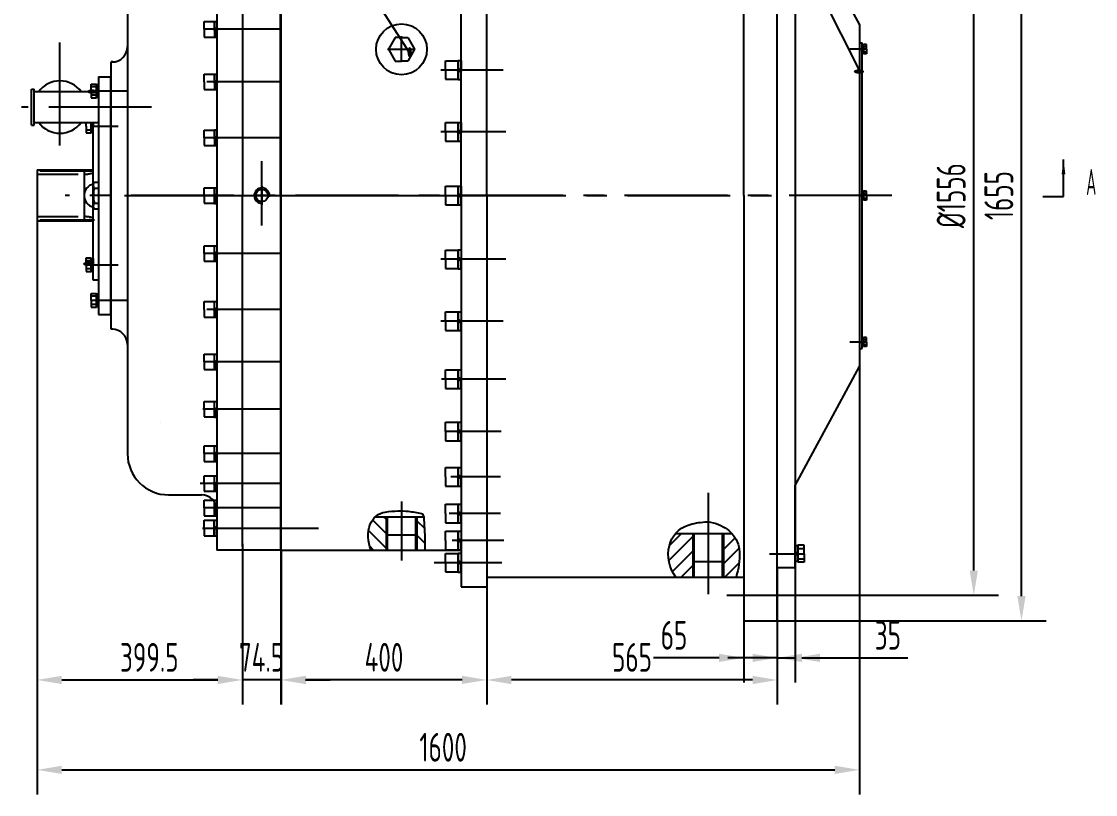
# Model space of a CAD drawing. Header units: millimetres. Extents: x -519 to 6201, y -152 to 4787.
# Drawn here: x 955 to 3045, y 2413 to 3918 of the extents above; entities that cross this region are included whole.
import ezdxf
from ezdxf.enums import TextEntityAlignment as Align

# ---------------------------------------------------------------- set-up
doc = ezdxf.new("R2010")
doc.units = ezdxf.units.MM
doc.header["$LTSCALE"] = 160
doc.linetypes.add('F', pattern=[0.75, 0.5, -0.25])
doc.linetypes.add('G', pattern=[2, 1.25, -0.25, 0.25, -0.25])
for name, color, linetype in [('01', 7, 'Continuous'), ('02', 1, 'Continuous'), ('04', 2, 'F'), ('05', 4, 'G'), ('08', 1, 'Continuous'), ('11', 3, 'Continuous')]:
    doc.layers.add(name, color=color, linetype=linetype)
doc.styles.get("Standard").update_dxf_attribs({"font": 'isocp', "width": 0.707, "bigfont": 'intecad.shx'})
doc.dimstyles.new('INTE', dxfattribs={"dimscale": 16, "dimtxt": 3.5, "dimasz": 3, "dimexe": 3, "dimexo": 0, "dimgap": 1, "dimtad": 1, "dimdec": 3, "dimdsep": 46, "dimtxsty": 'Standard', "dimcen": 0, "dimclrd": 1, "dimclre": 1, "dimclrt": 3, "dimaunit": 1, "dimadec": 0, "dimazin": 0, "dimtfac": 1, "dimtdec": 3, "dimtmove": 0, "dimatfit": 0, "dimfxl": 1, "dimarcsym": 0})

# ---------------------------------------------------------------- blocks, each defined once
blk = doc.blocks.new('*D19')
at = {"layer": '08', "color": 1, "lineweight": -2}
for p, q in [((2425.5, 4406.7), (2948.7, 4406.7)), ((2900.7, 2799.7), (2900.7, 4358.7)), ((2425.5, 2751.7), (2948.7, 2751.7))]:
    blk.add_line(p, q, dxfattribs=at)
at = {"layer": '08', "color": 1}
for points in [[(2892.7, 4358.7), (2908.7, 4358.7), (2900.7, 4406.7)], [(2892.7, 2799.7), (2908.7, 2799.7), (2900.7, 2751.7)]]:
    blk.add_solid(points, dxfattribs=at)
at = {"layer": 'Defpoints', "color": 0}
for p in [(2425.5, 4406.7), (2900.7, 4406.7), (2425.5, 2751.7)]:
    blk.add_point(p, dxfattribs=at)
at = {"layer": '08', "color": 3, "insert": (2856.7, 3579.2), "char_height": 56, "attachment_point": 5, "rotation": 90}
blk.add_mtext('1655', dxfattribs=at)
blk = doc.blocks.new('*D18')
at = {"layer": '08', "color": 1, "lineweight": -2}
for p, q in [((2446.6, 4357.1), (2855.9, 4357.1)), ((2807.9, 2849.3), (2807.9, 4309.1)), ((2443.9, 2801.3), (2855.9, 2801.3))]:
    blk.add_line(p, q, dxfattribs=at)
at = {"layer": '08', "color": 1}
for points in [[(2799.9, 4309.1), (2815.9, 4309.1), (2807.9, 4357.1)], [(2799.9, 2849.3), (2815.9, 2849.3), (2807.9, 2801.3)]]:
    blk.add_solid(points, dxfattribs=at)
at = {"layer": 'Defpoints', "color": 0}
for p in [(2446.6, 4357.1), (2807.9, 4357.1), (2443.9, 2801.3)]:
    blk.add_point(p, dxfattribs=at)
at = {"layer": '08', "color": 3, "insert": (2763.9, 3579.2), "char_height": 56, "attachment_point": 5, "rotation": 90}
blk.add_mtext('%%c1556', dxfattribs=at)
blk = doc.blocks.new('*U2')
at = {"layer": '01'}
for p, q in [((-15.1, 5), (-15.1, 0)), ((0, 5), (-15.1, 5)), ((-15.1, 0), (0, 0)), ((0, 0), (-2.9, 5)), ((0, 5), (2.9, 0)), ((0, 5), (15.1, 5)), ((15.1, 0), (0, 0)), ((15.1, 5), (15.1, 0))]:
    blk.add_line(p, q, dxfattribs=at)
at = {"layer": '05'}
blk.add_line((0, 7.1), (0, -2.1), dxfattribs=at)
blk = doc.blocks.new('*U4')
at = {"layer": '01'}
for p, q in [((-18.3, 6), (-18.3, 0)), ((0, 6), (-18.3, 6)), ((-18.3, 0), (0, 0)), ((0, 0), (-3.5, 6)), ((0, 6), (3.5, 0)), ((0, 6), (18.3, 6)), ((18.3, 0), (0, 0)), ((18.3, 6), (18.3, 0))]:
    blk.add_line(p, q, dxfattribs=at)
at = {"layer": '05'}
blk.add_line((0, 8.1), (0, -2.1), dxfattribs=at)
blk = doc.blocks.new('*U3')
at = {"layer": '01'}
for p, q in [((-15.1, 5), (-15.1, 0)), ((0, 5), (-15.1, 5)), ((-15.1, 0), (0, 0)), ((0, 0), (-2.9, 5)), ((0, 5), (2.9, 0)), ((0, 5), (15.1, 5)), ((15.1, 0), (0, 0)), ((15.1, 5), (15.1, 0))]:
    blk.add_line(p, q, dxfattribs=at)
at = {"layer": '05'}
blk.add_line((0, 7.1), (0, -2.1), dxfattribs=at)
blk = doc.blocks.new('*U5')
at = {"layer": '01'}
for p, q in [((0, 25.4), (-23, 12.2)), ((23, 12.2), (0, 25.4)), ((-23, 12.2), (-23, 0)), ((-23, -12.2), (-23, 0)), ((23, 0), (23, 12.2)), ((23, 0), (23, -12.2)), ((0, -25.4), (-23, -12.2)), ((23, -12.2), (0, -25.4))]:
    blk.add_line(p, q, dxfattribs=at)
at = {"layer": '05'}
for p, q in [((0, 27), (0, -26.6)), ((-24.7, 0), (25.5, 0))]:
    blk.add_line(p, q, dxfattribs=at)
blk = doc.blocks.new('*U8', base_point=(2121.2, 3828.9))
at = {"layer": '01'}
blk.add_circle((2121.2, 3828.9), 12, dxfattribs=at)
at = {"layer": '02'}
blk.add_arc((2121.2, 3828.9), 15, 260, 170, dxfattribs=at)
at = {"layer": '05'}
for p, q in [((2121.2, 3846.9), (2121.2, 3810.9)), ((2139.2, 3828.9), (2103.2, 3828.9))]:
    blk.add_line(p, q, dxfattribs=at)
blk = doc.blocks.new('*U10')
at = {"layer": '01'}
for p, q in [((-7.7, 2.6), (-7.7, 0)), ((0, 2.6), (-7.7, 2.6)), ((-7.7, 0), (0, 0)), ((0, 0), (-1.5, 2.6)), ((0, 2.6), (1.5, 0)), ((0, 2.6), (7.7, 2.6)), ((7.7, 0), (0, 0)), ((7.7, 2.6), (7.7, 0))]:
    blk.add_line(p, q, dxfattribs=at)
at = {"layer": '05'}
blk.add_line((0, 4.7), (0, -2.1), dxfattribs=at)
blk = doc.blocks.new('*D21')
at = {"layer": '08', "color": 1, "lineweight": -2}
for p, q in [((985.5, 3538.3), (985.5, 2588.5)), ((1385, 2889.2), (1385, 2588.5)), ((1033.5, 2636.5), (1337, 2636.5))]:
    blk.add_line(p, q, dxfattribs=at)
at = {"layer": '08', "color": 1}
for points in [[(1033.5, 2644.5), (1033.5, 2628.5), (985.5, 2636.5)], [(1337, 2644.5), (1337, 2628.5), (1385, 2636.5)]]:
    blk.add_solid(points, dxfattribs=at)
at = {"layer": 'Defpoints', "color": 0}
for p in [(985.5, 3538.3), (1385, 2889.2), (1385, 2636.5)]:
    blk.add_point(p, dxfattribs=at)
at = {"layer": '08', "color": 3, "insert": (1203.9, 2680.5), "char_height": 56, "attachment_point": 5}
blk.add_mtext('399.5', dxfattribs=at)
blk = doc.blocks.new('*D22')
at = {"layer": '08', "color": 1, "lineweight": -2}
for p, q in [((985.5, 3530), (985.5, 2413.5)), ((2585.5, 3246.7), (2585.5, 2413.5)), ((1033.5, 2461.5), (2537.5, 2461.5))]:
    blk.add_line(p, q, dxfattribs=at)
at = {"layer": '08', "color": 1}
for points in [[(1033.5, 2469.5), (1033.5, 2453.5), (985.5, 2461.5)], [(2537.5, 2469.5), (2537.5, 2453.5), (2585.5, 2461.5)]]:
    blk.add_solid(points, dxfattribs=at)
at = {"layer": 'Defpoints', "color": 0}
for p in [(985.5, 3530), (2585.5, 3246.7), (2585.5, 2461.5)]:
    blk.add_point(p, dxfattribs=at)
at = {"layer": '08', "color": 3, "insert": (1775.6, 2505.5), "char_height": 56, "attachment_point": 5}
blk.add_mtext('1600', dxfattribs=at)
blk = doc.blocks.new('*D23')
at = {"layer": '08', "color": 1, "lineweight": -2}
for p, q in [((2425.5, 2855.3), (2425.5, 2631.5)), ((2460.5, 2855.3), (2460.5, 2631.5)), ((2377.5, 2679.5), (2329.5, 2679.5)), ((2425.5, 2679.5), (2460.5, 2679.5)), ((2508.5, 2679.5), (2679.4, 2679.5))]:
    blk.add_line(p, q, dxfattribs=at)
at = {"layer": '08', "color": 1}
for points in [[(2377.5, 2687.5), (2377.5, 2671.5), (2425.5, 2679.5)], [(2508.5, 2687.5), (2508.5, 2671.5), (2460.5, 2679.5)]]:
    blk.add_solid(points, dxfattribs=at)
at = {"layer": 'Defpoints', "color": 0}
for p in [(2425.5, 2855.3), (2460.5, 2855.3), (2425.5, 2679.5)]:
    blk.add_point(p, dxfattribs=at)
at = {"layer": '08', "color": 3, "insert": (2640.8, 2723.5), "char_height": 56, "attachment_point": 5}
blk.add_mtext('35', dxfattribs=at)
blk = doc.blocks.new('*D24')
at = {"layer": '08', "color": 1, "lineweight": -2}
for p, q in [((2360.5, 2751.7), (2360.5, 2631.5)), ((2425.5, 2751.7), (2425.5, 2631.5)), ((2312.5, 2679.5), (2184.9, 2679.5)), ((2425.5, 2679.5), (2360.5, 2679.5)), ((2473.5, 2679.5), (2521.5, 2679.5))]:
    blk.add_line(p, q, dxfattribs=at)
at = {"layer": '08', "color": 1}
for points in [[(2312.5, 2687.5), (2312.5, 2671.5), (2360.5, 2679.5)], [(2473.5, 2687.5), (2473.5, 2671.5), (2425.5, 2679.5)]]:
    blk.add_solid(points, dxfattribs=at)
at = {"layer": 'Defpoints', "color": 0}
for p in [(2360.5, 2751.7), (2425.5, 2751.7), (2360.5, 2679.5)]:
    blk.add_point(p, dxfattribs=at)
at = {"layer": '08', "color": 3, "insert": (2224.7, 2723.5), "char_height": 56, "attachment_point": 5}
blk.add_mtext('65', dxfattribs=at)
blk = doc.blocks.new('*D25')
at = {"layer": '08', "color": 1, "lineweight": -2}
for p, q in [((1860.5, 2817.9), (1860.5, 2588.4)), ((2425.5, 2751.7), (2425.5, 2588.4)), ((2377.5, 2636.4), (1908.5, 2636.4))]:
    blk.add_line(p, q, dxfattribs=at)
at = {"layer": '08', "color": 1}
for points in [[(1908.5, 2644.4), (1908.5, 2628.4), (1860.5, 2636.4)], [(2377.5, 2644.4), (2377.5, 2628.4), (2425.5, 2636.4)]]:
    blk.add_solid(points, dxfattribs=at)
at = {"layer": 'Defpoints', "color": 0}
for p in [(1860.5, 2817.9), (2425.5, 2751.7), (1860.5, 2636.4)]:
    blk.add_point(p, dxfattribs=at)
at = {"layer": '08', "color": 3, "insert": (2143, 2680.4), "char_height": 56, "attachment_point": 5}
blk.add_mtext('565', dxfattribs=at)
blk = doc.blocks.new('*D26')
at = {"layer": '08', "color": 1, "lineweight": -2}
for p, q in [((1460.5, 2889.2), (1460.5, 2588.6)), ((1860.5, 2817.9), (1860.5, 2588.6)), ((1812.5, 2636.6), (1508.5, 2636.6))]:
    blk.add_line(p, q, dxfattribs=at)
at = {"layer": '08', "color": 1}
for points in [[(1508.5, 2644.6), (1508.5, 2628.6), (1460.5, 2636.6)], [(1812.5, 2644.6), (1812.5, 2628.6), (1860.5, 2636.6)]]:
    blk.add_solid(points, dxfattribs=at)
at = {"layer": 'Defpoints', "color": 0}
for p in [(1460.5, 2889.2), (1860.5, 2817.9), (1460.5, 2636.6)]:
    blk.add_point(p, dxfattribs=at)
at = {"layer": '08', "color": 3, "insert": (1660.5, 2680.6), "char_height": 56, "attachment_point": 5}
blk.add_mtext('400', dxfattribs=at)
blk = doc.blocks.new('*D27')
at = {"layer": '08', "color": 1, "lineweight": -2}
for p, q in [((1385, 2889.2), (1385, 2588.5)), ((1459.5, 2889.2), (1459.5, 2588.5)), ((1337, 2636.5), (1289, 2636.5)), ((1459.5, 2636.5), (1385, 2636.5)), ((1507.5, 2636.5), (1555.5, 2636.5))]:
    blk.add_line(p, q, dxfattribs=at)
at = {"layer": '08', "color": 1}
for points in [[(1337, 2644.5), (1337, 2628.5), (1385, 2636.5)], [(1507.5, 2644.5), (1507.5, 2628.5), (1459.5, 2636.5)]]:
    blk.add_solid(points, dxfattribs=at)
at = {"layer": 'Defpoints', "color": 0}
for p in [(1385, 2889.2), (1459.5, 2889.2), (1385, 2636.5)]:
    blk.add_point(p, dxfattribs=at)
at = {"layer": '08', "color": 3, "insert": (1422.2, 2680.5), "char_height": 56, "attachment_point": 5}
blk.add_mtext('74.5', dxfattribs=at)

msp = doc.modelspace()

# ---------------------------------------------------------------- hatches: boundary and pattern name
at = {"layer": '02', "linetype": 'Continuous'}
h = msp.add_hatch(dxfattribs=at)
h.set_pattern_fill('_USER', color=1, scale=0.1, angle=135, style=0, pattern_type=0)
h.set_pattern_definition([(135, (5253.11368, 1458.06008), (-0.0707106781, -0.0707106781), [])])
h.paths.add_polyline_path([(1129.9895, 3375.5221), (1128.4895, 3375.5221), (1128.4895, 3348.0221), (1129.9895, 3348.0221)])
h.paths.add_polyline_path([(1128.4895, 3375.5221), (1129.9895, 3375.5221), (1129.9895, 3579.2346), (1128.4895, 3579.2346)])
h.paths.add_polyline_path([(1128.4895, 3579.2346), (1129.9895, 3579.2346), (1129.9895, 3782.9471), (1128.4895, 3782.9471)])
h.paths.add_polyline_path([(1128.4895, 3782.9471), (1129.9895, 3782.9471), (1129.9895, 3810.4471), (1128.4895, 3810.4471)])
h = msp.add_hatch(dxfattribs=at)
h.set_pattern_fill('_USER', color=1, scale=0.1, angle=135, style=0, pattern_type=0)
h.set_pattern_definition([(135, (5253.11368, 2029.86103), (-0.0707106781, -0.0707106781), [])])
h.paths.add_polyline_path([(1128.4895, 3444.5355), (1129.9895, 3444.5355), (1129.9895, 3579.5355), (1128.4895, 3579.5355)])
h.paths.add_polyline_path([(1128.4895, 3414.5355), (1129.9895, 3414.5355), (1129.9895, 3444.5355), (1128.4895, 3444.5355)])
h.paths.add_polyline_path([(1128.4895, 3579.5355), (1129.9895, 3579.5355), (1129.9895, 3714.5355), (1128.4895, 3714.5355)])
h.paths.add_polyline_path([(1128.4895, 3714.5355), (1129.9895, 3714.5355), (1129.9895, 3744.5355), (1128.4895, 3744.5355)])
h = msp.add_hatch(dxfattribs=at)
h.set_pattern_fill('_USER', color=1, scale=20, angle=135, style=0, pattern_type=0)
h.set_pattern_definition([(135, (0, 117.064), (-14.14214, -14.14214), [])])
h.paths.add_polyline_path([(1664.4895, 2954.1096), (1643.7149, 2954.1096, 0.120039984), (1633.9006, 2939.5937, 0.196009779), (1635.4895, 2889.2346), (1664.4895, 2889.2346), (1664.4895, 2919.2346)])
h.paths.add_polyline_path([(1737.9339, 2954.0962, 0.00033793), (1737.9329, 2954.1096), (1724.4895, 2954.1096), (1724.4895, 2919.2346), (1724.4895, 2889.2346), (1739.8539, 2889.2346, 0.009486336), (1739.9063, 2907.535, 0.013114993)])
h = msp.add_hatch(dxfattribs=at)
h.set_pattern_fill('_USER', color=1, scale=20, angle=45, style=0, pattern_type=0)
h.set_pattern_definition([(45, (0, 117.064), (-14.14214, 14.14214), [])])
h.paths.add_polyline_path([(2321.046, 2866.7346), (2321.046, 2836.7346), (2345.4488, 2836.7346, 0.085381617), (2352.0213, 2885.9467, 0.179709076), (2337.1764, 2921.7346), (2337.1764, 2921.7346), (2321.046, 2921.7346)])
h.paths.add_polyline_path([(2228.2643, 2836.7346), (2261.046, 2836.7346), (2261.046, 2866.7346), (2261.046, 2921.7346), (2227.8196, 2921.7346, 0.12238734), (2215.6321, 2898.0579, 0.220977366)])

# ---------------------------------------------------------------- linework, layer by layer
at = {"layer": '01', "color": 7, "linetype": 'Continuous'}
for p, q in [((2360.4895, 3579.2346), (2360.4895, 4406.7346)), ((2425.4895, 3579.2346), (2425.4895, 4406.7346)), ((1810.4895, 3579.2346), (1810.4895, 4340.5846)), ((1860.4895, 3579.2346), (1860.4895, 4340.5846)), ((1459.4895, 3579.2346), (1459.4895, 4269.2346)), ((1460.4895, 3579.2346), (1460.4895, 4269.2346)), ((1129.9895, 3579.2346), (1129.9895, 3839.2346)), ((1132.6645, 3839.2346), (1129.9895, 3839.2346)), ((974.9895, 3786.4859), (979.9895, 3786.4859)), ((974.9895, 3716.4859), (974.9895, 3786.4859)), ((979.9895, 3716.4859), (979.9895, 3786.4859)), ((979.9895, 3781.4859), (1090.8895, 3781.4859)), ((1129.9895, 3579.5355), (1129.9895, 3757.9385)), ((1129.9895, 3685.898), (1129.9895, 3744.5355)), ((979.9895, 3721.4859), (1104.9895, 3721.4859)), ((1094.9895, 3579.5355), (1094.9895, 3721.4859)), ((974.9895, 3716.4859), (979.9895, 3716.4859)), ((985.4895, 3629.1155), (985.4895, 3529.9555)), ((1096.9251, 3605.2346), (1094.9895, 3602.6941)), ((1094.9895, 3555.7751), (1094.9895, 3602.6941)), ((1096.9251, 3605.2346), (1104.9895, 3605.2346)), ((1097.3689, 3593.9694), (1104.9895, 3593.9694)), ((1094.9895, 3414.5355), (1094.9895, 3579.5355)), ((1129.9895, 3414.5355), (1129.9895, 3579.5355)), ((1129.9895, 3319.2346), (1129.9895, 3579.2346)), ((1459.4895, 3579.2346), (1459.4895, 2889.2346)), ((1460.4895, 2889.2346), (1460.4895, 3579.2346)), ((1810.4895, 3579.2346), (1810.4895, 2817.8846)), ((1860.4895, 3579.2346), (1860.4895, 2817.8846)), ((2360.4895, 3579.2346), (2360.4895, 2751.7346)), ((2425.4895, 2751.7346), (2425.4895, 3579.2346)), ((1096.9251, 3553.2346), (1094.9895, 3555.7751)), ((1096.9251, 3553.2346), (1104.9895, 3553.2346)), ((1097.2211, 3564.4997), (1104.9895, 3564.4997)), ((1129.9895, 3401.9271), (1129.9895, 3436.5355)), ((1104.9895, 3414.5355), (1094.9895, 3414.5355)), ((1132.6645, 3319.2346), (1129.9895, 3319.2346)), ((1643.7149, 2954.1096), (1737.9329, 2954.1096)), ((1666.9895, 2954.1096), (1666.9895, 2919.2346)), ((1721.9895, 2954.1096), (1721.9895, 2919.2346)), ((1459.4895, 2908.6096), (1460.4895, 2908.6096)), ((1459.4895, 2908.6096), (1460.4895, 2908.6096)), ((1459.4895, 2908.6096), (1460.4895, 2908.6096)), ((1459.4895, 2908.6096), (1460.4895, 2908.6096)), ((1460.4895, 2889.2346), (1460.4895, 2908.6096)), ((1460.4895, 2889.2346), (1460.4895, 2908.6096)), ((1459.4895, 2889.2346), (1335.4895, 2889.2346)), ((1460.4895, 2889.2346), (1810.4895, 2889.2346)), ((1460.4895, 2889.2346), (1810.4895, 2889.2346)), ((1460.4895, 2889.2346), (1810.4895, 2889.2346)), ((1860.4895, 2899.8596), (1860.4895, 2819.2346)), ((1860.4895, 2836.7346), (2360.4895, 2836.7346)), ((1860.4895, 2836.7346), (2360.4895, 2836.7346)), ((1860.4895, 2836.7346), (2360.4895, 2836.7346)), ((1810.4895, 2817.8846), (1860.4895, 2817.8846)), ((1810.4895, 2817.8846), (1860.4895, 2817.8846)), ((2360.4895, 2751.7346), (2425.4895, 2751.7346))]:
    msp.add_line(p, q, dxfattribs=at)
at = {"layer": '01'}
for p, q in [((2460.4895, 4303.1956), (2460.4895, 3579.2346)), ((1335.4895, 4269.2346), (1335.4895, 2889.2346)), ((1385.4895, 4269.2346), (1385.4895, 3579.2346)), ((2460.4895, 4143.1956), (2585.4895, 3911.7346)), ((1161.4895, 4082.1346), (1161.4895, 3076.7346)), ((1310.4895, 3902.8245), (1310.4895, 3917.8245)), ((1310.4895, 3917.8245), (1330.4895, 3917.8245)), ((1330.4895, 3917.8245), (1330.4895, 3902.8245)), ((2585.4895, 3911.7346), (2585.4895, 3246.7346)), ((2585.4895, 3911.7346), (2585.4895, 3246.7346)), ((1310.4895, 3902.8245), (1310.4895, 3887.8245)), ((1310.4895, 3887.8245), (1330.4895, 3887.8245)), ((2585.4895, 3876.7346), (2590.4895, 3876.7346)), ((2588.4895, 3876.7346), (2590.4895, 3876.7346)), ((2590.4895, 3281.7346), (2590.4895, 3876.7346)), ((2593.0895, 3873.1196), (2593.0895, 3864.2346)), ((2599.4895, 3873.1196), (2593.0895, 3873.1196)), ((2593.0895, 3869.2346), (2599.4895, 3869.2346)), ((2599.4895, 3864.2346), (2599.4895, 3873.1196)), ((2593.0895, 3855.3496), (2593.0895, 3864.2346)), ((2593.0895, 3859.2346), (2599.4895, 3859.2346)), ((2599.4895, 3855.3496), (2593.0895, 3855.3496)), ((2599.4895, 3864.2346), (2599.4895, 3855.3496)), ((1132.6645, 3839.2346), (1132.6645, 3839.2346)), ((1780.4895, 3823.5652), (1780.4895, 3841.5652)), ((1780.4895, 3841.5652), (1804.4895, 3841.5652)), ((1804.4895, 3841.5652), (1804.4895, 3823.5652)), ((1804.4895, 3835.5652), (1804.4895, 3823.5652)), ((1104.9895, 3810.4471), (1104.9895, 3348.0221)), ((1104.9895, 3810.4471), (1129.9895, 3810.4471)), ((1310.4895, 3815.6975), (1330.4895, 3815.6975)), ((1310.4895, 3800.6975), (1310.4895, 3815.6975)), ((1330.4895, 3815.6975), (1330.4895, 3800.6975)), ((1780.4895, 3823.5652), (1780.4895, 3805.5652)), ((1780.4895, 3805.5652), (1804.4895, 3805.5652)), ((1804.4895, 3811.5652), (1804.4895, 3823.5652)), ((1804.4895, 3805.5652), (1804.4895, 3823.5652)), ((1090.8895, 3782.9471), (1090.8895, 3796.3221)), ((1090.8895, 3796.3221), (1100.8895, 3796.3221)), ((1100.8895, 3790.9471), (1090.8895, 3790.9471)), ((1090.8895, 3782.9471), (1090.8895, 3769.5721)), ((1100.8895, 3796.3221), (1100.8895, 3782.9471)), ((1100.8895, 3782.9471), (1100.8895, 3795.1471)), ((1100.8895, 3795.1471), (1104.9895, 3795.1471)), ((1100.8895, 3782.9471), (1104.9895, 3785.3142)), ((1104.9895, 3782.9471), (1100.8895, 3780.5799)), ((1100.8895, 3782.9471), (1100.8895, 3770.7471)), ((1100.8895, 3769.5721), (1100.8895, 3782.9471)), ((1104.9895, 3795.1471), (1104.9895, 3782.9471)), ((1104.9895, 3770.7471), (1104.9895, 3782.9471)), ((1310.4895, 3800.6975), (1310.4895, 3785.6975)), ((1310.4895, 3785.6975), (1330.4895, 3785.6975)), ((1100.8895, 3774.9471), (1090.8895, 3774.9471)), ((1090.8895, 3769.5721), (1100.8895, 3769.5721)), ((1100.8895, 3770.7471), (1104.9895, 3770.7471)), ((1080.8895, 3714.5355), (1080.8895, 3721.4859)), ((1090.8895, 3721.4859), (1090.8895, 3714.5355)), ((1090.8895, 3714.5355), (1090.8895, 3721.4859)), ((1094.9895, 3721.4859), (1094.9895, 3714.5355)), ((1780.4895, 3703.3161), (1780.4895, 3721.3161)), ((1780.4895, 3721.3161), (1804.4895, 3721.3161)), ((1804.4895, 3721.3161), (1804.4895, 3703.3161)), ((1080.8895, 3714.5355), (1080.8895, 3701.1605)), ((1090.8895, 3706.5355), (1080.8895, 3706.5355)), ((1080.8895, 3701.1605), (1090.8895, 3701.1605)), ((1094.9895, 3714.5355), (1090.8895, 3716.9026)), ((1090.8895, 3714.5355), (1090.8895, 3702.3355)), ((1090.8895, 3701.1605), (1090.8895, 3714.5355)), ((1090.8895, 3714.5355), (1094.9895, 3712.1684)), ((1090.8895, 3702.3355), (1094.9895, 3702.3355)), ((1094.9895, 3702.3355), (1094.9895, 3714.5355)), ((1310.4895, 3691.8525), (1310.4895, 3706.8525)), ((1310.4895, 3706.8525), (1330.4895, 3706.8525)), ((1330.4895, 3706.8525), (1330.4895, 3691.8525)), ((1780.4895, 3703.3161), (1780.4895, 3685.3161)), ((1804.4895, 3715.3161), (1804.4895, 3703.3161)), ((1804.4895, 3691.3161), (1804.4895, 3703.3161)), ((1804.4895, 3685.3161), (1804.4895, 3703.3161)), ((1310.4895, 3691.8525), (1310.4895, 3676.8525)), ((1780.4895, 3685.3161), (1804.4895, 3685.3161)), ((1310.4895, 3676.8525), (1330.4895, 3676.8525)), ((985.4895, 3629.1155), (1093.8145, 3629.1155)), ((1310.4895, 3579.2346), (1310.4895, 3594.2346)), ((1310.4895, 3594.2346), (1330.4895, 3594.2346)), ((1310.4895, 3594.2346), (1330.4895, 3594.2346)), ((1310.4895, 3579.2346), (1310.4895, 3594.2346)), ((1330.4895, 3594.2346), (1330.4895, 3579.2346)), ((1330.4895, 3594.2346), (1330.4895, 3579.2346)), ((1335.4895, 3595.9996), (1335.4895, 3579.2346)), ((1335.4895, 3595.9996), (1335.4895, 3579.2346)), ((1780.4895, 3579.2346), (1780.4895, 3597.2346)), ((1780.4895, 3597.2346), (1804.4895, 3597.2346)), ((1804.4895, 3597.2346), (1804.4895, 3579.2346)), ((1310.4895, 3579.2346), (1310.4895, 3564.2346)), ((1310.4895, 3579.2346), (1310.4895, 3564.2346)), ((1330.4895, 3564.2346), (1330.4895, 3579.2346)), ((1330.4895, 3564.2346), (1330.4895, 3579.2346)), ((1335.4895, 3562.4696), (1335.4895, 3579.2346)), ((1335.4895, 3562.4696), (1335.4895, 3579.2346)), ((1384.9895, 2896.0083), (1384.9895, 3579.2346)), ((1780.4895, 3579.2346), (1780.4895, 3561.2346)), ((1804.4895, 3591.2346), (1804.4895, 3579.2346)), ((1804.4895, 3567.2346), (1804.4895, 3579.2346)), ((1804.4895, 3561.2346), (1804.4895, 3579.2346)), ((2460.4895, 3579.2346), (2460.4895, 2855.2736)), ((2599.4895, 3588.1196), (2593.0895, 3588.1196)), ((2593.0895, 3588.1196), (2593.0895, 3579.2346)), ((2593.0895, 3584.2346), (2599.4895, 3584.2346)), ((2593.0895, 3570.3496), (2593.0895, 3579.2346)), ((2593.0895, 3574.2346), (2599.4895, 3574.2346)), ((2599.4895, 3579.2346), (2599.4895, 3588.1196)), ((2599.4895, 3579.2346), (2599.4895, 3570.3496)), ((2942.4532, 3577.6302), (2982.4532, 3577.6302)), ((1310.4895, 3564.2346), (1330.4895, 3564.2346)), ((1310.4895, 3564.2346), (1330.4895, 3564.2346)), ((1780.4895, 3561.2346), (1804.4895, 3561.2346)), ((2599.4895, 3570.3496), (2593.0895, 3570.3496)), ((985.4895, 3529.9555), (1093.8145, 3529.9555)), ((1310.4895, 3466.6163), (1310.4895, 3481.6163)), ((1310.4895, 3481.6163), (1330.4895, 3481.6163)), ((1780.4895, 3455.153), (1780.4895, 3473.153)), ((1780.4895, 3473.153), (1804.4895, 3473.153)), ((1804.4895, 3473.153), (1804.4895, 3455.153)), ((1080.8895, 3444.5355), (1080.8895, 3457.9105)), ((1080.8895, 3457.9105), (1090.8895, 3457.9105)), ((1090.8895, 3452.5355), (1080.8895, 3452.5355)), ((1090.8895, 3457.9105), (1090.8895, 3444.5355)), ((1090.8895, 3444.5355), (1090.8895, 3456.7355)), ((1090.8895, 3456.7355), (1094.9895, 3456.7355)), ((1094.9895, 3456.7355), (1094.9895, 3444.5355)), ((1310.4895, 3466.6163), (1310.4895, 3451.6163)), ((1310.4895, 3451.6163), (1330.4895, 3451.6163)), ((1330.4895, 3451.6163), (1330.4895, 3466.6163)), ((1780.4895, 3455.153), (1780.4895, 3437.153)), ((1804.4895, 3467.153), (1804.4895, 3455.153)), ((1804.4895, 3443.153), (1804.4895, 3455.153)), ((1804.4895, 3437.153), (1804.4895, 3455.153)), ((1080.8895, 3444.5355), (1080.8895, 3431.1605)), ((1090.8895, 3436.5355), (1080.8895, 3436.5355)), ((1080.8895, 3431.1605), (1090.8895, 3431.1605)), ((1090.8895, 3444.5355), (1094.9895, 3446.9026)), ((1090.8895, 3431.1605), (1090.8895, 3444.5355)), ((1090.8895, 3444.5355), (1090.8895, 3432.3355)), ((1094.9895, 3444.5355), (1090.8895, 3442.1684)), ((1090.8895, 3432.3355), (1094.9895, 3432.3355)), ((1094.9895, 3432.3355), (1094.9895, 3444.5355)), ((1780.4895, 3437.153), (1804.4895, 3437.153)), ((1090.8895, 3388.8971), (1100.8895, 3388.8971)), ((1090.8895, 3375.5221), (1090.8895, 3388.8971)), ((1100.8895, 3388.8971), (1100.8895, 3375.5221)), ((1100.8895, 3387.7221), (1104.9895, 3387.7221)), ((1100.8895, 3375.5221), (1100.8895, 3387.7221)), ((1104.9895, 3387.7221), (1104.9895, 3375.5221)), ((1100.8895, 3383.5221), (1090.8895, 3383.5221)), ((1090.8895, 3375.5221), (1090.8895, 3362.1471)), ((1100.8895, 3367.5221), (1090.8895, 3367.5221)), ((1104.9895, 3375.5221), (1100.8895, 3377.8892)), ((1100.8895, 3375.5221), (1104.9895, 3373.1549)), ((1100.8895, 3375.5221), (1100.8895, 3363.3221)), ((1100.8895, 3362.1471), (1100.8895, 3375.5221)), ((1104.9895, 3363.3221), (1104.9895, 3375.5221)), ((1310.4895, 3372.7713), (1330.4895, 3372.7713)), ((1310.4895, 3357.7713), (1310.4895, 3372.7713)), ((1090.8895, 3362.1471), (1100.8895, 3362.1471)), ((1100.8895, 3363.3221), (1104.9895, 3363.3221)), ((1104.9895, 3348.0221), (1129.9895, 3348.0221)), ((1310.4895, 3357.7713), (1310.4895, 3342.7713)), ((1330.4895, 3342.7713), (1330.4895, 3357.7713)), ((1780.4895, 3334.9039), (1780.4895, 3352.9039)), ((1780.4895, 3352.9039), (1804.4895, 3352.9039)), ((1804.4895, 3352.9039), (1804.4895, 3334.9039)), ((1804.4895, 3346.9039), (1804.4895, 3334.9039)), ((1310.4895, 3342.7713), (1330.4895, 3342.7713)), ((1780.4895, 3334.9039), (1780.4895, 3316.9039)), ((1804.4895, 3322.9039), (1804.4895, 3334.9039)), ((1804.4895, 3316.9039), (1804.4895, 3334.9039)), ((1132.6645, 3319.2346), (1132.6645, 3319.2346)), ((1780.4895, 3316.9039), (1804.4895, 3316.9039)), ((2599.4895, 3303.1196), (2593.0895, 3303.1196)), ((2593.0895, 3303.1196), (2593.0895, 3294.2346)), ((2599.4895, 3294.2346), (2599.4895, 3303.1196)), ((2585.4895, 3281.7346), (2590.4895, 3281.7346)), ((2593.0895, 3299.2346), (2599.4895, 3299.2346)), ((2593.0895, 3285.3496), (2593.0895, 3294.2346)), ((2593.0895, 3289.2346), (2599.4895, 3289.2346)), ((2599.4895, 3285.3496), (2593.0895, 3285.3496)), ((2599.4895, 3294.2346), (2599.4895, 3285.3496)), ((1310.4895, 3255.6444), (1310.4895, 3270.6444)), ((1310.4895, 3270.6444), (1330.4895, 3270.6444)), ((1310.4895, 3255.6444), (1310.4895, 3240.6444)), ((1310.4895, 3240.6444), (1330.4895, 3240.6444)), ((1330.4895, 3240.6444), (1330.4895, 3255.6444)), ((1780.4895, 3221.9559), (1780.4895, 3239.9559)), ((1780.4895, 3239.9559), (1804.4895, 3239.9559)), ((1804.4895, 3239.9559), (1804.4895, 3221.9559)), ((2460.4895, 3015.2736), (2585.4895, 3246.7346)), ((1780.4895, 3221.9559), (1780.4895, 3203.9559)), ((1804.4895, 3233.9559), (1804.4895, 3221.9559)), ((1804.4895, 3209.9559), (1804.4895, 3221.9559)), ((1804.4895, 3203.9559), (1804.4895, 3221.9559)), ((1780.4895, 3203.9559), (1804.4895, 3203.9559)), ((1310.4895, 3163.3385), (1310.4895, 3178.3385)), ((1310.4895, 3178.3385), (1330.4895, 3178.3385)), ((1310.4895, 3163.3385), (1310.4895, 3148.3385)), ((1330.4895, 3148.3385), (1330.4895, 3163.3385)), ((1310.4895, 3148.3385), (1330.4895, 3148.3385)), ((1780.4895, 3119.926), (1780.4895, 3137.926)), ((1780.4895, 3137.926), (1804.4895, 3137.926)), ((1804.4895, 3137.926), (1804.4895, 3119.926)), ((1780.4895, 3119.926), (1780.4895, 3101.926)), ((1804.4895, 3131.926), (1804.4895, 3119.926)), ((1804.4895, 3107.926), (1804.4895, 3119.926)), ((1804.4895, 3101.926), (1804.4895, 3119.926)), ((1780.4895, 3101.926), (1804.4895, 3101.926)), ((1310.4895, 3076.9867), (1310.4895, 3091.9867)), ((1310.4895, 3091.9867), (1330.4895, 3091.9867)), ((1310.4895, 3076.9867), (1310.4895, 3061.9867)), ((1330.4895, 3061.9867), (1330.4895, 3076.9867)), ((1310.4895, 3061.9867), (1330.4895, 3061.9867)), ((1310.4895, 3018.8256), (1310.4895, 3033.8256)), ((1310.4895, 3033.8256), (1330.4895, 3033.8256)), ((1310.4895, 3018.8256), (1310.4895, 3033.8256)), ((1310.4895, 3033.8256), (1330.4895, 3033.8256)), ((1780.4895, 3031.8519), (1780.4895, 3049.8519)), ((1780.4895, 3049.8519), (1804.4895, 3049.8519)), ((1780.4895, 3031.8519), (1780.4895, 3013.8519)), ((1804.4895, 3049.8519), (1804.4895, 3031.8519)), ((1804.4895, 3043.8519), (1804.4895, 3031.8519)), ((1804.4895, 3013.8519), (1804.4895, 3031.8519)), ((1804.4895, 3019.8519), (1804.4895, 3031.8519)), ((1310.4895, 3018.8256), (1310.4895, 3003.8256)), ((1310.4895, 3018.8256), (1310.4895, 3003.8256)), ((1330.4895, 3003.8256), (1330.4895, 3018.8256)), ((1330.4895, 3003.8256), (1330.4895, 3018.8256)), ((1780.4895, 3013.8519), (1804.4895, 3013.8519)), ((2460.4895, 2855.2736), (2460.4895, 3015.2736)), ((1241.4895, 2996.7346), (1305.4895, 2996.7346)), ((1310.4895, 3003.8256), (1330.4895, 3003.8256)), ((1310.4895, 3003.8256), (1330.4895, 3003.8256)), ((1310.4895, 2971.2111), (1310.4895, 2986.2111)), ((1310.4895, 2986.2111), (1330.4895, 2986.2111)), ((1310.4895, 2971.2111), (1310.4895, 2986.2111)), ((1310.4895, 2986.2111), (1330.4895, 2986.2111)), ((1310.4895, 2971.2111), (1310.4895, 2956.2111)), ((1310.4895, 2971.2111), (1310.4895, 2956.2111)), ((1330.4895, 2956.2111), (1330.4895, 2971.2111)), ((1330.4895, 2956.2111), (1330.4895, 2971.2111)), ((1780.4895, 2960.4098), (1780.4895, 2978.4098)), ((1780.4895, 2978.4098), (1804.4895, 2978.4098)), ((1804.4895, 2978.4098), (1804.4895, 2960.4098)), ((1804.4895, 2972.4098), (1804.4895, 2960.4098)), ((1310.3844, 2947.2346), (1330.3844, 2947.2346)), ((1310.3844, 2932.2346), (1310.3844, 2947.2346)), ((1310.4895, 2956.2111), (1330.4895, 2956.2111)), ((1310.4895, 2956.2111), (1330.4895, 2956.2111)), ((1330.3844, 2947.2346), (1330.3844, 2932.2346)), ((1335.3844, 2948.9996), (1335.3844, 2932.2346)), ((1780.4895, 2960.4098), (1780.4895, 2942.4098)), ((1804.4895, 2948.4098), (1804.4895, 2960.4098)), ((1804.4895, 2942.4098), (1804.4895, 2960.4098)), ((1310.3844, 2932.2346), (1310.3844, 2917.2346)), ((1330.3844, 2917.2346), (1330.3844, 2932.2346)), ((1335.3844, 2915.4696), (1335.3844, 2932.2346)), ((1780.4895, 2942.4098), (1804.4895, 2942.4098)), ((1780.4895, 2907.7704), (1780.4895, 2925.7704)), ((1780.4895, 2925.7704), (1804.4895, 2925.7704)), ((1804.4895, 2925.7704), (1804.4895, 2907.7704)), ((1310.3844, 2917.2346), (1330.3844, 2917.2346)), ((1664.4895, 2919.2346), (1724.4895, 2919.2346)), ((1664.4895, 2919.2346), (1664.4895, 2889.2346)), ((1724.4895, 2919.2346), (1724.4895, 2889.2346)), ((1780.4895, 2907.7704), (1780.4895, 2889.7704)), ((1804.4895, 2919.7704), (1804.4895, 2907.7704)), ((1804.4895, 2895.7704), (1804.4895, 2907.7704)), ((1804.4895, 2889.7704), (1804.4895, 2907.7704)), ((2227.8196, 2921.7346), (2337.1764, 2921.7346)), ((2263.546, 2921.7346), (2263.546, 2866.7346)), ((2318.546, 2921.7346), (2318.546, 2866.7346)), ((1384.9895, 2901.3721), (1384.9895, 2889.2346)), ((1780.4895, 2889.7704), (1804.4895, 2889.7704)), ((2465.4895, 2898.7291), (2465.4895, 2882.2541)), ((2477.9895, 2898.7291), (2465.4895, 2898.7291)), ((2465.4895, 2892.2541), (2477.9895, 2892.2541)), ((2477.9895, 2882.2541), (2477.9895, 2898.7291)), ((1780.4895, 2864.8596), (1780.4895, 2882.8596)), ((1780.4895, 2882.8596), (1804.4895, 2882.8596)), ((1780.4895, 2864.8596), (1780.4895, 2846.8596)), ((1804.4895, 2882.8596), (1804.4895, 2864.8596)), ((1804.4895, 2876.8596), (1804.4895, 2864.8596)), ((1804.4895, 2852.8596), (1804.4895, 2864.8596)), ((1804.4895, 2846.8596), (1804.4895, 2864.8596)), ((2261.046, 2866.7346), (2321.046, 2866.7346)), ((2261.046, 2866.7346), (2261.046, 2836.7346)), ((2321.046, 2866.7346), (2321.046, 2836.7346)), ((2465.4895, 2865.7791), (2465.4895, 2882.2541)), ((2465.4895, 2872.2541), (2477.9895, 2872.2541)), ((2477.9895, 2865.7791), (2465.4895, 2865.7791)), ((2477.9895, 2882.2541), (2477.9895, 2865.7791)), ((1780.4895, 2846.8596), (1804.4895, 2846.8596)), ((2425.4895, 2855.2736), (2460.4895, 2855.2736)), ((2425.4895, 2855.2736), (2460.4895, 2855.2736))]:
    msp.add_line(p, q, dxfattribs=at)
msp.add_circle((1694.4895, 3863.9166), 49.4436, dxfattribs=at)
for centre, radius, start, end in [((1131.4895, 3869.2346), 30, 270, 360), ((1131.4895, 3289.2346), 30, 0, 90), ((1241.4895, 3076.7346), 80, 180, 270), ((1305.4895, 2966.7346), 30, 360, 90)]:
    msp.add_arc(centre, radius, start, end, dxfattribs=at)
at = {"layer": '01', "color": 7, "linetype": 'Continuous'}
for centre, radius, start, end in [((1029.9895, 3751.4859), 51, 36.0318791, 143.9681209), ((1029.9895, 3751.4859), 51, 216.0318791, 323.9681209), ((1099.7721, 3579.2346), 22.7826, 102.1178681, 257.8821319), ((1143.2308, 3579.0041), 48.2418, 161.9278183, 197.497268), ((1103.4474, 3599.8502), 8.4576, 140.459107, 224.0531816), ((1103.6121, 3558.6953), 8.6334, 137.7541142, 219.235952)]:
    msp.add_arc(centre, radius, start, end, dxfattribs=at)
at = {"layer": '02'}
for p, q in [((1710.4781, 3856.1186), (1301.1621, 4498.6855)), ((2586.5932, 3820.624), (2248.4652, 4498.5333)), ((2982.4532, 3577.6302), (2982.4532, 3649.6302))]:
    msp.add_line(p, q, dxfattribs=at)
at = {"layer": '02', "color": 1, "linetype": 'Continuous'}
for p, q in [((1128.4895, 3810.4471), (1128.4895, 3348.0221)), ((1128.4895, 3744.5355), (1128.4895, 3414.5355)), ((1077.1645, 3629.1155), (1077.1645, 3529.9555)), ((1664.4895, 2954.1096), (1664.4895, 2919.2346)), ((1724.4895, 2954.1096), (1724.4895, 2919.2346)), ((1666.9895, 2919.2346), (1666.9895, 2889.2346)), ((1721.9895, 2919.2346), (1721.9895, 2889.2346)), ((2261.046, 2921.7346), (2261.046, 2866.7346)), ((2321.046, 2921.7346), (2321.046, 2866.7346)), ((2263.546, 2866.7346), (2263.546, 2836.7346)), ((2318.546, 2866.7346), (2318.546, 2836.7346))]:
    msp.add_line(p, q, dxfattribs=at)
at = {"layer": '02'}
for points, format in [([(2982.4532, 3649.6302, 0, 7.2, 0), (2982.4532, 3620.8302, 0, 0, 0)], "xyseb"), ([(1635.4895, 2889.2346, -0.196009779), (1633.9006, 2939.5937, -0.272209958), (1662.9931, 2963.2975, -0.029626542), (1687.4622, 2965.5774, -0.035905292), (1707.7335, 2964.8045, -0.024373361), (1733.6636, 2960.6565, -0.201074331), (1736.3874, 2958.7762, -0.125948725), (1737.9339, 2954.0962, -0.013114993), (1739.9063, 2907.535, -0.009486336), (1739.8539, 2889.2346, -0.007714942)], "xyb"), ([(2228.2643, 2836.7346, -0.220977366), (2215.6321, 2898.0579, -0.261058817), (2252.1271, 2937.8239, -0.06545863), (2284.7221, 2943.9849, -0.098879563), (2306.5831, 2940.8811, -0.055319074), (2324.3664, 2932.3198, -0.065786301), (2337.1764, 2921.7346, -0.179709127), (2352.0213, 2885.9467, -0.085381617), (2345.4488, 2836.7346, -0.033216763)], "xyb")]:
    msp.add_lwpolyline(points, format=format, dxfattribs=at)
at = {"layer": '04', "color": 2, "linetype": 'F'}
for p, q in [((985.4895, 3620.7855), (1075.4895, 3620.7855)), ((985.4895, 3538.2855), (1075.4895, 3538.2855))]:
    msp.add_line(p, q, dxfattribs=at)
at = {"layer": '04'}
msp.add_line((1226.4895, 3137.7346), (1226.4895, 3137.7346), dxfattribs=at)
at = {"layer": '04', "color": 2, "linetype": 'F'}
for centre, start, end in [((1077.8938, 3671.6118), 269.1779946, 289.6529557), ((1077.8938, 3487.4592), 70.3470443, 90.8220054)]:
    msp.add_arc(centre, 50.8315, start, end, dxfattribs=at)
at = {"layer": '05', "color": 4, "linetype": 'G'}
for p, q in [((1029.9895, 3676.9304), (1029.9895, 3887.2656)), ((1460.4895, 3902.8245), (1312.7498, 3902.8245)), ((2586.8679, 3864.2346), (2592.8657, 3864.2346)), ((2586.8679, 3864.2346), (2592.8657, 3864.2346)), ((1892.6591, 3823.5652), (1771.0015, 3823.5652)), ((1093.7069, 3782.9471), (1147.6223, 3782.9471)), ((1095.2257, 3782.9471), (1155.9755, 3782.9471)), ((1099.6358, 3782.9471), (1153.1047, 3782.9471)), ((1460.4895, 3800.6975), (1316.0391, 3800.6975)), ((1090.1358, 3714.5355), (1143.6047, 3714.5355)), ((1897.5504, 3703.3161), (1771.0015, 3703.3161)), ((1460.4895, 3691.8525), (1311.1052, 3691.8525)), ((991.25, 3627.1605), (1093.8145, 3627.1605)), ((2648.5414, 3579.2346), (1040.1958, 3579.2346)), ((1155.5369, 3579.2346), (1666.5832, 3579.2346)), ((1311.4975, 3579.2346), (1487.5392, 3579.2346)), ((1340.5602, 3579.2346), (1460.4895, 3579.2346)), ((1398.2726, 3579.2346), (1902.3953, 3579.2346)), ((1751.3073, 3578.8724), (1629.0021, 3578.8724)), ((1814.2726, 3579.2346), (2443.0864, 3579.2346)), ((2586.8679, 3579.2346), (2592.8657, 3579.2346)), ((2586.8679, 3579.2346), (2592.8657, 3579.2346)), ((991.25, 3531.9105), (1097.4721, 3531.9105)), ((1460.4895, 3466.6166), (1311.1052, 3466.6166)), ((1897.5504, 3455.153), (1771.0015, 3455.153)), ((1090.1358, 3444.5355), (1143.6047, 3444.5355)), ((1093.7069, 3375.5221), (1147.6223, 3375.5221)), ((1099.6358, 3375.5221), (1153.1047, 3375.5221)), ((1460.4895, 3357.7716), (1316.0391, 3357.7716)), ((1892.6591, 3334.9039), (1771.0015, 3334.9039)), ((2586.8679, 3294.2346), (2592.8657, 3294.2346)), ((2586.8679, 3294.2346), (2592.8657, 3294.2346)), ((2586.8679, 3294.2346), (2592.8657, 3294.2346)), ((1460.4895, 3255.6446), (1312.7498, 3255.6446)), ((1897.5504, 3221.9559), (1772.6048, 3221.9559)), ((1460.4895, 3163.3388), (1307.8159, 3163.3388)), ((1888.2557, 3119.926), (1780.6214, 3119.926)), ((1460.4895, 3077.3225), (1311.1032, 3076.9215)), ((1887.2385, 3031.8519), (1790.2414, 3031.8519)), ((1460.4895, 3018.8256), (1302.8819, 3018.8256)), ((1460.4895, 3018.8256), (1302.8819, 3018.8256)), ((2291.046, 3000.6509), (2291.046, 2803.3886)), ((1460.4895, 2971.2111), (1309.4605, 2971.2111)), ((1460.4895, 2971.2111), (1309.4605, 2971.2111)), ((1694.4895, 2984.0505), (1694.4895, 2868.7969)), ((1887.2385, 2960.4098), (1787.0347, 2960.4098)), ((1311.4975, 2932.2346), (1487.5392, 2932.2346)), ((1340.5602, 2932.2346), (1460.4895, 2932.2346)), ((1427.4024, 2932.2346), (1533.219, 2932.2346)), ((1893.8435, 2907.7704), (1792.9665, 2907.7704)), ((1758.4396, 2864.8596), (1889.5159, 2864.8596)), ((1765.844, 2864.8596), (1884.8478, 2864.8596)), ((1802.0351, 2864.8596), (1871.494, 2864.8596)), ((1802.0351, 2864.8596), (1871.494, 2864.8596)), ((2410.4115, 2882.2541), (2477.7885, 2882.2541)), ((2327.5789, 2801.3346), (2443.8722, 2801.3346))]:
    msp.add_line(p, q, dxfattribs=at)
at = {"layer": '05'}
for p, q in [((2599.5545, 3864.2346), (2566.5407, 3864.2346)), ((1089.3246, 3782.9471), (1160.9384, 3782.9471)), ((1098.7929, 3782.9471), (1107.0852, 3782.9471)), ((1208.5044, 3751.4859), (955.2657, 3751.4859)), ((1088.7929, 3714.5355), (1097.0852, 3714.5355)), ((1422.9895, 3520.7747), (1422.9895, 3645.9921)), ((1307.3371, 3579.2346), (1363.4318, 3579.2346)), ((2599.5545, 3579.2346), (2566.5407, 3579.2346)), ((1088.7929, 3444.5355), (1097.0852, 3444.5355)), ((1089.3246, 3375.5221), (1160.9384, 3375.5221)), ((1098.7929, 3375.5221), (1107.0852, 3375.5221)), ((2599.5545, 3294.2346), (2566.5407, 3294.2346)), ((1307.3371, 2932.2346), (1363.4318, 2932.2346))]:
    msp.add_line(p, q, dxfattribs=at)
at = {"layer": '05', "color": 4, "linetype": 'G'}
for centre, start, end in [((1087.6558, 3642.4074), 268.1543992, 299.3870559), ((1087.6558, 3516.6636), 60.6129441, 91.8456008)]:
    msp.add_arc(centre, 15.2548, start, end, dxfattribs=at)

# ---------------------------------------------------------------- block references
at = {"layer": '01', "xscale": -1, "rotation": 90}
for p in [(1335.4895, 3902.8245), (1335.4895, 3800.6975), (1335.4895, 3691.8525), (1335.4895, 3579.2346)]:
    msp.add_blockref('*U2', p, dxfattribs=at)
at = {"layer": '01'}
for name, p, rotation in [('*U5', (1694.4895, 3863.9166), 90), ('*U2', (1335.4895, 3579.2346), 90), ('*U2', (1335.4895, 3466.6163), 90), ('*U2', (1335.4895, 3357.7713), 90), ('*U2', (1335.4895, 3255.6444), 90), ('*U2', (1335.4895, 3163.3385), 90), ('*U2', (1335.4895, 3076.9867), 90), ('*U2', (1335.4895, 3018.8256), 89.99999999999993), ('*U2', (1335.4895, 3018.8256), 90), ('*U2', (1335.4895, 2971.2111), 89.99999999999993), ('*U2', (1335.4895, 2971.2111), 90), ('*U2', (1335.3844, 2932.2346), 89.99999999999993)]:
    msp.add_blockref(name, p, dxfattribs=dict(at, rotation=rotation))
at = {"layer": '04', "xscale": -1}
for name, p, rotation in [('*U4', (1810.4895, 3823.5652), 90), ('*U4', (1810.4895, 3703.3161), 90), ('*U4', (1810.4895, 3579.2346), 90), ('*U4', (1810.4895, 3455.153), 90), ('*U4', (1810.4895, 3334.9039), 90), ('*U4', (1810.4895, 3221.9559), 90), ('*U4', (1810.4895, 3119.926), 90), ('*U4', (1810.4895, 3031.8519), 90), ('*U4', (1810.4895, 2960.4098), 90), ('*U4', (1810.4895, 2907.7704), 90), ('*U3', (2460.4895, 2882.2541), 270), ('*U4', (1810.4895, 2864.8596), 90)]:
    msp.add_blockref(name, p, dxfattribs=dict(at, rotation=rotation))
at = {"layer": '05'}
for name, p, rotation in [('*U10', (2590.4895, 3864.2346), 270), ('*U8', (1422.9895, 3579.2346), 90), ('*U10', (2590.4895, 3579.2346), 270), ('*U10', (2590.4895, 3294.2346), 270)]:
    msp.add_blockref(name, p, dxfattribs=dict(at, rotation=rotation))

# ---------------------------------------------------------------- texts
at = {"layer": '02', "width": 0.605172}
msp.add_text('●', height=16, dxfattribs=at).set_placement((1705.6781, 3848.1186), (1715.2781, 3848.1186), align=Align.FIT)
for p, p2 in [((2594.5932, 3815.824), (2594.5932, 3825.424)), ((1102.7059, 3776.8464), (1102.7059, 3786.4464)), ((1095.1007, 3441.4999), (1095.1007, 3451.0999))]:
    msp.add_text('●', height=16, rotation=90, dxfattribs=at).set_placement(p, p2, align=Align.FIT)
at = {"layer": '11', "width": 0.481464}
msp.add_text('A', height=50.9117, dxfattribs=at).set_placement((3026.5056, 3565.0523), align=Align.BOTTOM_LEFT)

# ---------------------------------------------------------------- dimensions: what is measured, and where the dimension line sits
at = {"layer": '08'}
dim = msp.add_linear_dim(base=(2900.708, 4406.7346), p1=(2425.4895, 2751.7346), p2=(2425.4895, 4406.7346), angle=90, dimstyle='INTE', dxfattribs=at)
dim.commit()
dim.dimension.update_dxf_attribs({"geometry": '*D19', "text_midpoint": (2900.708, 3579.2346), "dimtype": 160})
dim = msp.add_linear_dim(base=(2807.8977, 4357.1346), p1=(2443.8722, 2801.3346), p2=(2446.5894, 4357.1346), angle=90, text='%%c1556', dimstyle='INTE', dxfattribs=at)
dim.commit()
dim.dimension.update_dxf_attribs({"geometry": '*D18', "text_midpoint": (2807.8977, 3579.2346), "dimtype": 160})
for base, p1, p2, picture, middle in [((1384.9895, 2636.5074), (985.4895, 3538.2855), (1384.9895, 2889.2346), '*D21', (1203.8825, 2636.5074)), ((2585.4895, 2461.4913), (985.4895, 3529.9555), (2585.4895, 3246.7346), '*D22', (1775.5549, 2461.4913)), ((1384.9895, 2636.5074), (1459.4895, 2889.2346), (1384.9895, 2889.2346), '*D27', (1422.2395, 2636.5074)), ((2425.4895, 2679.523), (2460.4895, 2855.2736), (2425.4895, 2855.2736), '*D23', (2640.8388, 2679.523))]:
    dim = msp.add_linear_dim(base=base, p1=p1, p2=p2, dimstyle='INTE', dxfattribs=at)
    dim.commit()
    dim.dimension.update_dxf_attribs({"geometry": picture, "text_midpoint": middle, "dimtype": 160})
for base, p1, p2, picture, middle in [((1460.4895, 2636.5829), (1860.4895, 2817.8846), (1460.4895, 2889.2346), '*D26', (1660.4895, 2680.5829)), ((1860.4895, 2636.4047), (2425.4895, 2751.7346), (1860.4895, 2817.8846), '*D25', (2142.9895, 2680.4047)), ((2360.4895, 2679.523), (2425.4895, 2751.7346), (2360.4895, 2751.7346), '*D24', (2224.7093, 2723.523))]:
    dim = msp.add_linear_dim(base=base, p1=p1, p2=p2, dimstyle='INTE', dxfattribs=at)
    dim.commit()
    dim.dimension.update_dxf_attribs({"geometry": picture, "text_midpoint": middle})

doc.saveas('drawing.dxf')
